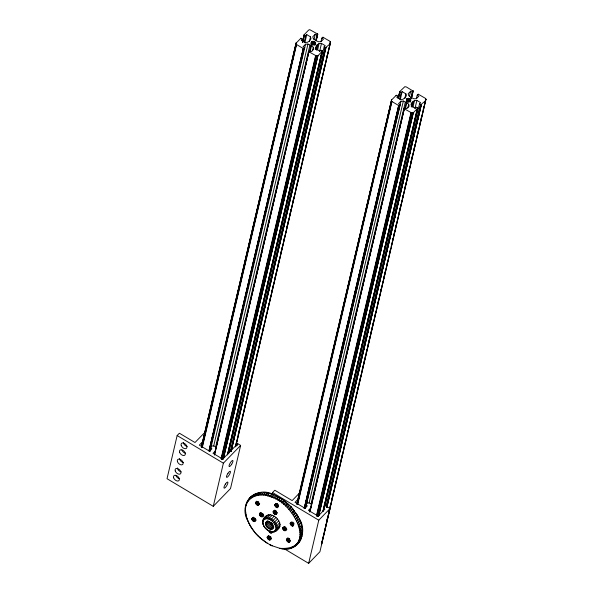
<?xml version="1.0" encoding="UTF-8"?>
<svg xmlns="http://www.w3.org/2000/svg" width="593" height="593" viewBox="0 0 593 593"><rect width="100%" height="100%" fill="white"/><g stroke="black" fill="none" stroke-linecap="round" stroke-linejoin="round"><path stroke-width="0.89" d="M247.822 520.884C237.63 503.198 256.599 484.881 274.122 494.888L271.535 493.962L269.719 496.6C259.208 491.53 243.856 498.113 245.576 511.159C246.933 526.495 258.637 539.46 272.187 545.797L269.711 544.641L270.104 544.767M297.693 522.974L300.266 521.047L299.183 518.519C308.745 532.662 297.79 554.055 279.8 548.303C319.634 551.149 292.141 500.284 269.719 496.6M295.788 544.685L296.885 544.811L298.842 542.365L300.999 536.146L302.423 534.678L302.163 528.385L302.423 529.119L300.999 530.587L299.791 530.831M256.606 495.54L256.65 494.34L258.074 492.872L260.661 492.798L259.793 492.568L258.37 494.036L252.062 496.148L250.757 497.045L250.876 498.172M320.976 41.74L321.821 38.13L322.911 37.218L329.797 41.199C332.51 43.437 326.728 46.15 325.698 47.573L230.981 451.414M399.571 99.061L401.053 92.745L399.682 91.611L404.849 86.689L406.413 86.986L413.113 91.085L412.305 92.212L411.031 97.615M416.368 98.749L417.213 95.147L418.302 94.228L425.196 98.216C427.946 100.462 421.986 102.997 421.171 104.583L326.713 506.622M262.973 524.042L263.188 524.612C262.291 522.418 263.055 519.29 265.708 518.897L265.768 517.689L268.622 514.754C273.581 514.368 277.991 518.334 279.696 522.752C281.43 527.155 276.753 532.329 272.343 532.077C263.603 531.143 257.933 518.163 268.622 514.754M251.691 518.986C256.191 514.161 256.176 526.903 251.691 518.986L253.47 517.148M255.487 502.82C259.979 498.001 259.964 510.736 255.487 502.82L256.673 501.596M259.549 513.605C261.105 512.219 264.085 515.169 262.595 516.688C260.26 517.519 257.859 513.56 260.735 512.382M265.864 522.285C269.229 519.298 275.656 525.665 272.446 528.949C268.51 530.594 262.899 524.16 266.969 521.143M267.139 537.428C271.631 532.603 271.616 545.345 267.139 537.428L268.918 535.59M273.114 511.929C277.613 507.111 277.598 519.846 273.114 511.929L274.893 510.099M274.715 505.103C279.214 500.284 279.199 513.019 274.715 505.103L275.901 503.88M272.343 532.077L271.624 531.839C281.26 531.031 272.506 517.103 265.708 518.897M282.483 528.17C286.982 523.352 286.968 536.087 282.483 528.17L283.669 526.947M286.367 539.704C290.866 534.886 290.852 547.621 286.367 539.704L288.146 537.873M290.162 523.545C294.654 518.727 294.639 531.461 290.162 523.545L291.348 522.322M258.289 495.244L258.37 494.036C280.252 493.302 301.711 514.153 300.999 536.146L299.791 536.25M315.995 49.456L316.899 45.083L319.093 43.534L321.488 43.415L325.246 45.661L324.149 46.788L228.794 453.326M411.394 106.466L412.298 102.092L414.485 100.543L416.879 100.432L420.637 102.678L419.547 103.797L325.246 505.836M315.454 43.133C315.15 45.424 311.095 44.734 311.132 42.577C312.155 39.575 317.477 42.392 315.002 45.209M260.053 495.096L260.186 493.887L261.609 492.42M261.884 495.103L262.069 493.887L263.492 492.42M263.781 495.251L264.011 494.043L265.434 492.575L270.082 493.561L269.467 493.346L268.043 494.814L267.702 496.007M267.25 518.868L267.487 517.652L270.334 514.717M203.999 433.246L194.993 442.526L179.412 433.216L177.151 435.544L167.026 478.707L213.265 506.333L230.507 488.573L240.632 445.417L237.734 443.683L222.753 459.123L213.043 453.319L215.385 450.902M201.294 447.181L296.063 43.148L300.888 38.271M201.435 446.811L296.152 42.97M201.605 446.892L296.285 42.807M201.724 447.085L296.226 44.149L296.063 43.148M201.872 447.27L296.226 44.149M202.057 447.433L296.381 44.334M202.272 447.582L296.567 44.497M302.007 40.865L302.43 39.056L300.962 38.271M302.786 41.021L304.313 34.542L308.627 30.087L309.716 29.65L317.722 34.068L316.907 35.195L315.639 40.606M302.645 42.103L304.35 34.49M302.749 42.214L304.283 34.594L302.808 42.251M304.179 42.044L305.654 35.736L306.751 34.609L310.502 36.855L310.999 38.693L309.679 40.761L307.493 42.318L305.099 42.429L301.34 40.183L302.43 39.056M316.84 45.846L315.58 47.151L316.076 48.989L319.835 51.235L320.924 50.116L322.31 51.131L317.959 55.757L316.862 56.194L308.864 51.776L309.672 50.65L311.332 51.643L313.801 49.1L313.304 47.262L310.917 45.372L307.96 44.067L305.565 44.178L303.097 46.721L304.758 47.714L303.282 48.53L209.055 450.606L303.282 48.53L296.782 44.645M209.218 450.65L303.357 48.567M304.846 42.718L306.751 34.609M209.292 450.665L303.95 48.544L209.314 451.54M209.24 451.555L303.749 48.619M209.44 451.481L304.001 48.5M210.041 451.555L305.565 44.178M213.665 446.099L307.96 44.067M309.45 41.362L310.502 36.855M215.585 447.248L309.88 45.216M214.355 454.712L308.916 51.435L214.555 454.92M214.436 454.831L308.894 51.836M311.066 43.645L311.488 41.844M311.08 44.356L311.71 41.651M309.435 51.68L310.917 45.372M311.347 44.201L311.985 41.495M311.659 44.09L312.296 41.384M310.117 51.517L311.384 46.113M311.785 44.92L312.63 41.317M312.14 44.898L312.985 41.295M312.511 44.92L313.356 41.317M313.979 39.612L315.246 34.201L316.907 35.195M312.874 44.994L313.719 41.384M313.223 45.105L314.068 41.503M313.764 44.364L314.401 41.658M312.459 50.865L313.304 47.262M314.06 44.549L314.698 41.851M314.32 44.771L314.957 42.073M314.527 45.024L315.165 42.318M314.898 44.386L315.32 42.585M314.994 44.66L315.417 42.859M316.462 38.367L317.307 34.765M316.373 39.36L317.374 34.802M316.454 39.479L317.685 34.009M316.188 40.724L317.744 34.127M315.847 49.59L316.899 45.083M316.558 50.242L317.833 44.831M221.056 458.812L315.565 55.875M221.293 458.93L315.802 55.994M221.545 459.026L316.054 56.09M317.611 49.842L319.093 43.534M221.812 459.093L316.321 56.157M222.086 459.13L316.595 56.194M222.353 459.13L316.862 56.194M222.612 459.108L317.122 56.165M222.864 459.041L317.366 56.105M223.087 458.952L317.596 56.016M223.287 458.834L317.789 55.898M223.45 458.693L317.959 55.757M319.583 51.532L321.488 43.415M213.265 506.333L223.383 463.177L240.632 445.417M227.638 453.786L249.557 359.995M250.046 358.231L285.715 205.845M286.204 204.088L301.148 140.044M301.637 138.288L322.081 50.805L322.266 51.309M227.734 453.89L322.199 50.902M227.593 454.972L322.303 51.072M230.662 451.355L325.305 47.477L324.149 46.788M230.736 451.384L325.305 47.477L325.972 47.484M230.818 451.399L325.453 47.544M231.055 451.406L325.913 47.522M231.196 451.362L326.024 47.44M235.636 445.536L236.481 441.933M238.171 434.721L239.439 429.31M241.129 422.097L241.766 419.392M242.189 417.591L243.034 413.988M244.094 409.481L245.991 401.365M247.051 396.858L248.319 391.454M250.646 381.536L251.276 378.831M251.699 377.029L252.551 373.42M253.604 368.913L254.871 363.509M256.561 356.297L257.836 350.886M259.526 343.673L260.157 340.968M260.579 339.166L261.424 335.564M262.484 331.057L263.752 325.646M265.442 318.434L266.717 313.03M267.139 311.221L267.984 307.619M268.407 305.818L269.037 303.112M269.459 301.311L270.304 297.701M271.364 293.194L273.269 285.085M274.959 277.872L275.597 275.167M276.019 273.366L276.864 269.756M277.917 265.249L279.184 259.845M280.882 252.633L282.149 247.222M283.839 240.009L284.47 237.304M286.797 227.393L288.702 219.277M289.762 214.77L291.03 209.366M292.72 202.154L293.987 196.743M295.677 189.53L297.582 181.421M299.272 174.209L299.91 171.503M302.23 161.585L302.867 158.887M303.29 157.078L304.135 153.476M305.617 147.168L306.462 143.558M308.152 136.346L309.42 130.942M311.11 123.729L311.748 121.024M312.17 119.223L313.015 115.613M314.075 111.106L315.343 105.702M317.033 98.49L318.3 93.079M318.723 91.278L319.568 87.668M319.99 85.866L320.628 83.161M321.05 81.36L321.895 77.757M323.585 70.545L324.853 65.134M326.55 57.921L327.18 55.223M329.508 45.305L330.353 41.695M235.747 445.728L251.395 379.023M251.817 377.222L266.828 313.223M267.25 311.421L294.106 196.935M294.528 195.134L330.471 41.895M235.577 446.877L330.546 42.096M235.799 446.536L330.575 42.303M237.311 445.484L237.734 443.683M271.913 495.259L272.543 492.561L274.804 490.233L292.141 500.596L299.635 492.872M296.685 504.198L391.55 99.98L396.28 95.288M296.997 503.902L391.676 99.817M297.115 504.102L391.55 99.98M297.478 503.383L391.625 101.166M297.449 504.45L391.773 101.344M297.664 504.599L391.958 101.514M397.399 97.875L397.821 96.073L396.361 95.288M398.251 98.216L399.749 91.507L398.414 98.364M398.348 98.319L399.778 91.959M304.172 508.483L398.674 105.547L392.173 101.662M304.239 508.52L398.674 105.547L400.156 104.731L398.489 103.738L400.957 101.195L403.351 101.077L406.309 102.381L408.703 104.272L409.192 106.117L406.724 108.66L405.063 107.667L404.256 108.793L412.254 113.211L413.351 112.774L417.709 108.148L416.316 107.125L415.226 108.252L411.468 106.006L410.971 104.168L412.239 102.863M304.394 508.572L398.822 105.613L399.341 105.554L304.839 508.49M400.238 99.735L402.143 91.626L405.901 93.864L406.398 95.71L405.071 97.778L402.884 99.328L400.49 99.446L396.732 97.2L397.821 96.073M304.476 508.579L398.985 105.643M304.557 508.579L399.141 105.636M304.713 508.557L399.282 105.591M306.455 504.132L400.957 101.195M305.432 508.564L400.156 104.731M309.057 503.116L403.351 101.077M404.841 98.379L405.901 93.864M310.977 504.265L405.278 102.226M309.746 511.729L404.307 108.445L309.946 511.937M309.828 511.841L404.293 108.853M406.457 100.662C405.619 97.015 412.002 98.09 410.586 100.906C409.311 102.574 405.456 100.884 406.88 98.861M406.472 101.373L407.102 98.668M405.041 107.793L406.309 102.381M406.739 101.218L407.376 98.512M407.05 101.106L407.688 98.401M405.508 108.534L406.776 103.123M407.176 101.937L408.021 98.327M407.539 101.914L408.384 98.305M407.902 101.937L408.747 98.327M409.37 96.622L410.638 91.218L412.305 92.212M408.266 102.003L409.111 98.401M408.614 102.122L409.466 98.512M409.155 101.373L409.793 98.668M407.851 107.882L408.703 104.272M409.459 101.566L410.089 98.861M409.711 101.788L410.349 99.083M409.919 102.033L410.556 99.335M410.289 101.396L410.712 99.594M411.223 98.082L412.913 90.877L413.099 91.374M410.423 101.952L410.808 99.869M411.283 98.127L412.98 90.914M411.423 98.29L413.076 91.025M411.409 98.586L413.143 91.203M411.238 106.607L412.298 102.092M411.957 107.259L413.225 101.848M316.447 515.821L410.956 112.885M316.684 515.947L411.194 113.011M316.944 516.043L411.453 113.107M413.002 106.859L414.485 100.543M317.211 516.11L411.712 113.174M317.477 516.147L411.987 113.204M317.752 516.147L412.254 113.211M318.011 516.118L412.52 113.181M318.256 516.058L412.765 113.122M318.478 515.969L412.987 113.033M318.678 515.851L413.188 112.915M318.841 515.71L413.351 112.774M414.974 108.541L416.879 100.432M284.366 548.829L308.656 563.35L318.775 520.194L330.049 508.579L324.126 505.036L325.216 503.909L324.794 505.71M323.029 510.795L346.223 411.594M346.712 409.837L373.494 295.314M373.983 293.557L382.374 257.451M382.863 255.694L417.472 107.815L417.657 108.319M323.133 510.907L417.635 107.97M323.111 511.307L417.672 108.022M326.402 506.526L420.696 104.494L419.547 103.797M326.55 506.592L420.696 104.494L421.371 104.501L326.802 507.475M326.632 506.615L421.008 104.59M326.661 507.519L421.245 104.561M326.913 507.393L421.415 104.457M326.372 522.381L327.217 518.779M328.915 511.566L329.545 508.861M329.967 507.059L330.812 503.45M331.872 498.943L333.777 490.834M334.83 486.327L336.098 480.916M337.795 473.703L339.063 468.3M340.753 461.087L342.658 452.97M343.71 448.464L344.978 443.053M347.305 433.142L347.943 430.436M348.365 428.635L349.21 425.025M350.693 418.717L351.538 415.115M353.228 407.902L354.495 402.491M356.185 395.279L356.823 392.573M357.245 390.772L358.09 387.17M359.143 382.663L360.418 377.252M362.108 370.039L363.376 364.636M363.798 362.827L364.643 359.225M365.066 357.423L365.703 354.718M366.126 352.917L366.971 349.307M368.023 344.8L369.928 336.691M370.988 332.184L372.256 326.773M372.678 324.971L373.523 321.362M374.583 316.855L375.851 311.451M377.541 304.239L378.808 298.828M380.498 291.615L381.136 288.91M383.463 278.999L385.361 270.882M386.421 266.376L387.689 260.972M389.379 253.76L390.646 248.348M392.344 241.136L392.974 238.43M393.396 236.629L394.241 233.027M395.301 228.52L396.569 223.109M398.896 213.191L399.526 210.485M399.949 208.684L400.801 205.082M402.276 198.774L403.121 195.164M404.811 187.951L406.086 182.548M406.509 180.739L407.354 177.137M407.776 175.335L408.407 172.63M408.829 170.828L409.674 167.219M410.734 162.712L412.639 154.603M413.692 150.096L414.967 144.685M416.657 137.472L418.554 129.363M419.614 124.856L421.519 116.739M423.209 109.527L423.847 106.822M321.628 543.307L323.741 534.293M324.163 532.492L348.054 430.629M348.476 428.828L390.765 248.541M391.187 246.74L425.863 98.905M425.937 99.113L321.458 544.456M321.68 544.115L425.974 99.313M330.049 508.579L319.923 551.735L308.656 563.35M265.723 495.555L266.005 494.354L267.428 492.887L268.095 493.109M256.606 534.441L255.012 532.633M273.781 498.209L275.708 495.615L284.121 500.529L291.289 506.971L288.917 509.417M268.94 519.275L269.363 518.112L272.209 515.176M271.75 497.334L273.618 494.718L280.192 497.905L277.82 500.351M266.138 516.251L265.538 517.615L262.692 520.55L262.936 521.469M274.455 531.343L275.486 531.521C281.43 525.442 269.519 513.657 263.292 519.186L263.477 520.239M275.812 499.217L278.184 496.771M270.667 520.105L274.129 516.095M279.807 501.604L282.179 499.158M249.053 499.047L252.181 495.578M281.749 502.975L284.121 500.529M283.639 504.443L286.011 502.004M258.281 536.183L256.643 534.286M289.606 505.236L287.234 507.682M272.313 521.291L275.953 517.415M285.478 506.022L287.85 503.576M315.246 34.201L312.778 36.744L313.274 38.589L315.661 40.48L318.619 41.784L321.013 41.666L323.481 39.123L321.821 38.13M401.053 92.745L402.143 91.626M410.638 91.218L408.177 93.761L408.666 95.599L411.06 97.489L414.018 98.794L416.412 98.683L418.873 96.14L417.213 95.147M202.999 441.333L199.322 445.121L209.574 451.243L211.916 448.827L210.811 448.167M210.856 447.218L212.057 445.98L213.747 445.899L216.334 447.1M251.002 496.6L248.534 499.232L248.712 500.307M248.578 499.536L247.629 500.514L247.83 501.552M248.289 500.448L246.866 501.915L247.081 502.916M255.509 502.404L256.695 501.181M255.583 503.279L257.362 501.448M255.798 503.753L257.577 501.923M256.117 504.206L258.489 501.767M256.517 504.613L258.896 502.167M256.977 504.947L258.756 503.109M257.458 505.177L259.237 503.338M257.925 505.288L259.704 503.457M258.355 505.28L259.541 504.057M251.721 518.571L252.907 517.348M251.795 519.446L253.574 517.607M252.01 519.913L253.789 518.082M252.329 520.372L254.701 517.926M252.729 520.78L255.101 518.334M259.393 513.946L260.579 512.723M259.371 514.353L261.15 512.522M253.181 521.106L255.561 518.66M259.467 514.813L261.246 512.982M253.663 521.336L255.442 519.505M259.682 515.287L261.461 513.456M254.13 521.455L255.917 519.616M254.56 521.44L255.746 520.217M260.001 515.747L262.373 513.301M254.923 521.314L256.109 520.091M260.401 516.147L262.773 513.708M260.861 516.481L263.233 514.035M261.335 516.711L263.122 514.872M261.809 516.822L263.589 514.991M262.239 516.814L263.425 515.591M262.595 516.688L263.781 515.465M274.744 504.687L275.93 503.464M274.818 505.562L276.597 503.724M275.033 506.037L277.405 503.59M275.352 506.489L277.724 504.043M267.191 515.273L264.337 518.208L264.426 519.364M275.752 506.896L277.531 505.066M276.212 507.223L278.584 504.776M276.686 507.452L278.465 505.621M273.143 511.522L274.329 510.299M277.161 507.571L278.347 506.348M273.21 512.389L274.996 510.558M273.432 512.863L275.211 511.033M273.751 513.323L276.123 510.877M274.151 513.731L276.523 511.285M265.538 523.019L267.754 520.736M274.603 514.057L276.382 512.219M265.479 523.915L268.244 521.062M275.085 514.287L276.864 512.448M275.552 514.398L277.331 512.567M265.694 524.909L269.014 521.484L271.038 524.368L273.054 525.576L269.733 529M275.982 514.39L277.168 513.167M266.153 525.932L269.481 522.507M266.85 526.918L270.171 523.493M267.717 527.792L271.038 524.368M277.554 519.038L273.751 522.752M268.696 528.504L272.024 525.079M298.776 498.461L295.032 502.323L304.965 508.26L307.315 505.844L305.654 504.851M270.749 529.245L273.514 526.391M278.836 520.862L274.907 524.39M271.676 529.23L273.892 526.947M272.306 531.469C273.01 533.522 270.06 533.359 269.37 531.98L270.556 530.757M272.446 528.949L273.551 527.807M269.771 532.388L270.957 531.165M279.696 522.752L276.849 525.687L275.686 526.095M270.23 532.722L271.416 531.498M270.704 532.951L271.898 531.728M267.161 537.013L268.347 535.79M271.179 533.063L272.365 531.839M280.089 524.59L277.242 527.525L276.034 527.748M267.235 537.888L269.014 536.05M267.45 538.362L269.229 536.524M275.76 530.283L274.055 532.04L273.165 531.81M267.769 538.815L270.141 536.369M279.985 526.25L277.139 529.178L275.938 529.238M268.169 539.222L270.541 536.776M268.629 539.548L271.001 537.102M269.103 539.778L270.882 537.947M269.578 539.897L271.357 538.059M270 539.889L271.194 538.666M270.364 539.756L271.55 538.533M282.579 528.63L284.366 526.799M306.247 504.228L307.448 502.997L309.138 502.916L311.725 504.117M282.802 529.104L285.174 526.658M283.12 529.564L284.899 527.726M283.521 529.964L285.3 528.133M290.185 523.13L291.371 521.907M283.973 530.298L286.345 527.852M290.259 524.004L292.038 522.174M284.455 530.527L286.234 528.689M290.474 524.479L292.846 522.033M284.922 530.639L286.108 529.416M291.289 506.971L298.168 516.518L296.893 518.393L295.796 518.964M285.352 530.631L286.538 529.408M290.792 524.931L293.164 522.485M285.707 530.498L286.893 529.275M291.193 525.339L292.972 523.508M291.652 525.665L294.024 523.226M292.127 525.895L293.906 524.064M292.601 526.013L293.787 524.79M310.784 507.912L308.434 510.328L318.144 516.14L324.882 509.194L323.363 508.29M286.397 539.296L287.583 538.073M286.463 540.164L288.242 538.333M286.686 540.638L288.465 538.807M287.005 541.098L289.377 538.652L289.777 539.059L287.405 541.498M287.857 541.832L289.636 539.993M288.339 542.061L290.118 540.223M288.806 542.172L289.992 540.949M289.236 542.165L290.422 540.942M302.111 536.376L300.688 537.844L299.487 537.903M292.401 547.109L291.452 548.088L290.503 547.873M301.644 537.992L300.221 539.46L299.035 539.474M293.935 546.501L292.986 547.48L291.993 547.287M301.029 539.497L299.606 540.964L298.435 540.942M295.358 545.753L294.41 546.731L293.379 546.553M300.266 540.898L298.842 542.365L297.693 542.306M279.385 527.607L276.901 529.104M290.503 511.233L292.883 508.787M292.001 513.101L294.373 510.655M293.379 515.02L295.751 512.574M294.647 516.977L297.019 514.531M296.811 520.965L299.361 518.979L298.168 516.518M260.045 537.844L267.695 543.507M298.435 524.975L301.029 523.1L300.807 522.529L302.067 527.748M299.035 526.962L300.221 526.606L301.644 525.139L301.407 524.516M299.487 528.919L300.688 528.615L302.111 527.147L301.859 526.473M266.568 529.416L270.46 531.617L269.934 531.432M299.947 532.699L301.155 532.507L302.578 531.039L302.319 530.253M299.947 534.508L301.155 534.36L302.578 532.892L302.319 532.062M322.577 37.352L323.229 37.277M417.976 94.361L418.621 94.294M300.607 38.36L301.274 38.367M395.998 95.377L396.665 95.384M275.397 530.468L276.538 530.542M264.256 492.657L266.153 492.805M296.811 543.551L297.931 543.648M294.647 545.686L295.714 545.834L298.309 543.344L299.354 542.18L299.183 541.112M254.516 494.858L253.485 494.681L252.062 496.148L252.144 497.305M255.902 494.132L254.908 493.932L253.478 495.4L253.53 496.578M257.392 493.539L256.435 493.332L255.012 494.799L255.02 495.985M280.459 548.525L271.735 545.649M288.91 548.317L289.821 548.54M287.227 548.614L288.094 548.844M285.47 548.762L286.286 548.999M283.632 548.755L284.403 548.992M281.742 548.607L282.461 548.836M275.708 495.615L276.153 495.763M271.535 493.962L272.091 494.154M272.936 524.086L270.816 522.27M305.654 35.736L304.379 34.95M177.151 435.544L223.383 463.177M272.543 492.561L318.775 520.194M281.89 499.098L291.252 507.126L298.316 516.926M258.37 536.079L260.179 537.784M265.649 528.296L266.724 529.379M250.869 526.88L250.75 526.525L254.493 531.788M269.37 531.98L268.74 530.594M247.622 520.372L250.357 525.85M300.065 520.528L300.266 521.047M246.858 518.312L247.081 518.882M248.534 522.433L248.704 522.893M246.243 516.273L246.48 516.896M317.522 33.86L317.707 34.364M245.784 514.264L246.028 514.939M249.579 524.486L249.727 524.894M245.472 512.293L245.724 513.027M263.967 526.317L263.841 525.932L265.123 527.955M262.58 522.203L262.84 522.959M245.317 510.38L245.576 511.159M245.317 508.52L245.576 509.35M245.472 506.733L245.724 507.615M245.784 505.036L246.028 505.955M246.251 503.42L246.488 504.384M249.579 498.068L249.727 499.173M187.232 446.373A3.499 2.194 44.1 0 1 183.333 442.422M181.258 471.865A3.499 2.194 44.1 0 1 177.351 467.921M179.657 478.699A3.499 2.194 44.1 0 1 175.906 475.482M185.631 453.208A3.499 2.194 44.1 0 1 181.888 449.991M183.445 462.533A3.499 2.194 44.1 0 1 179.538 458.589M231.7 464.193L231.47 464.571A3.499 0.956 -59.1 0 1 229.098 465.49A3.499 0.956 -59.1 0 1 232.419 460.531L232.723 460.502A3.499 0.956 -59.1 0 1 231.952 463.8L231.7 464.193M227.986 473.281L227.504 474.052A3.499 0.956 -59.1 0 0 226.734 477.35L227.037 477.321A3.499 0.956 -59.1 0 0 228.935 475.364L229.417 474.585A3.499 0.956 -59.1 0 0 230.195 471.287L229.884 471.324A3.499 0.956 -59.1 0 0 227.986 473.281M225.459 484.066L224.977 484.844A3.499 0.956 -59.1 0 0 224.206 488.143L224.51 488.106A3.499 0.956 -59.1 0 0 226.407 486.149L226.889 485.378A3.499 0.956 -59.1 0 0 227.66 482.079L227.356 482.109A3.499 0.956 -59.1 0 0 225.459 484.066M181.228 445.491A3.499 2.194 44.1 0 0 186.232 448.478A3.499 2.194 44.1 0 0 184.549 443.482A3.499 2.194 44.1 0 0 181.228 445.491M175.246 470.983A3.499 2.194 44.1 0 0 180.257 473.977A3.499 2.194 44.1 0 0 178.575 468.981A3.499 2.194 44.1 0 0 175.246 470.983M173.645 477.817A3.499 2.194 44.1 0 0 178.649 480.804A3.499 2.194 44.1 0 0 176.973 475.808A3.499 2.194 44.1 0 0 173.645 477.817M179.627 452.318A3.499 2.194 44.1 0 0 184.631 455.313A3.499 2.194 44.1 0 0 182.948 450.317A3.499 2.194 44.1 0 0 179.627 452.318M177.44 461.65A3.499 2.194 44.1 0 0 182.444 464.645A3.499 2.194 44.1 0 0 180.761 459.649A3.499 2.194 44.1 0 0 177.44 461.65"/></g></svg>
